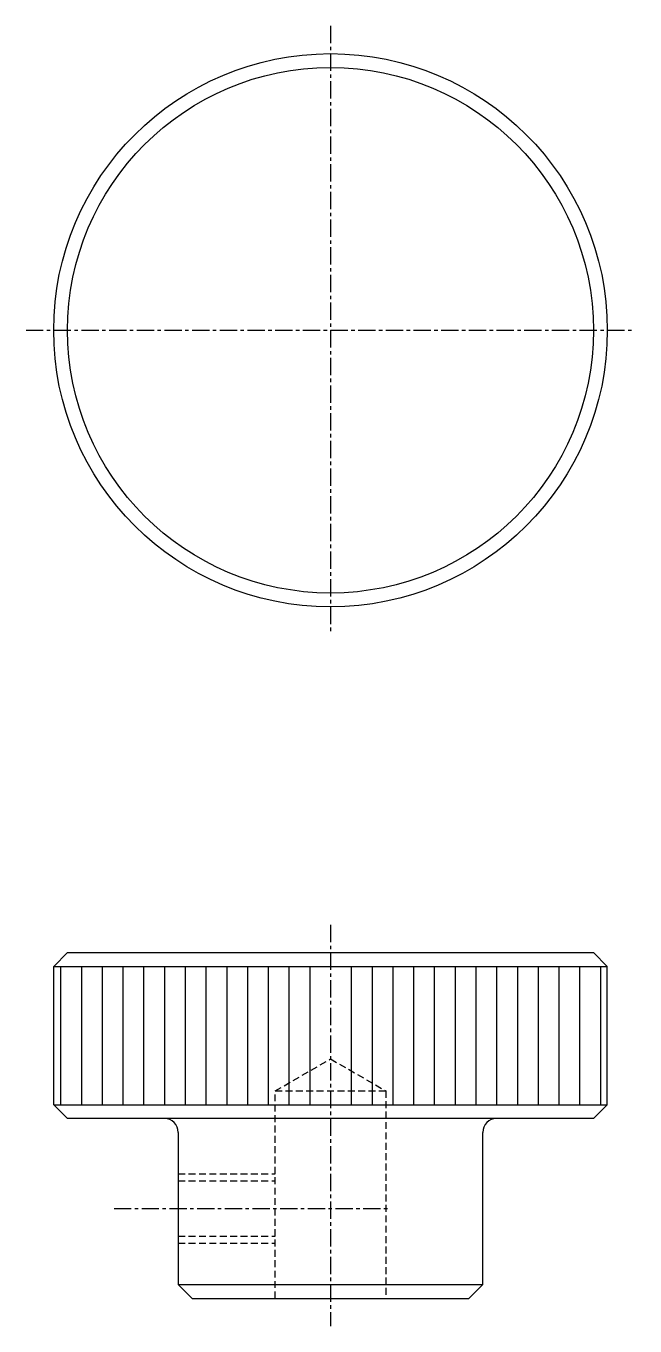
# Model space of a CAD drawing. Extents: x 10 to 161, y 10 to 161.
# Drawn here: x 116.9 to 160.9, y 66.6 to 160.6 of the extents above; entities outside this region: 2.
import ezdxf

# ---------------------------------------------------------------- set-up
doc = ezdxf.new("R2010")
doc.units = 0
doc.linetypes.add('CENTER', pattern=[2, 1.25, -0.25, 0.25, -0.25])
doc.linetypes.add('DASHED', pattern=[0.75, 0.5, -0.25])
doc.layers.get('0').update_dxf_attribs({"linetype": 'CONTINUOUS'})
doc.layers.add('CENTER', color=1, linetype='CENTER')

msp = doc.modelspace()

# ---------------------------------------------------------------- linework, layer by layer
at = {"color": 7, "linetype": 'CONTINUOUS'}
for p, q in [((119.857, 93.556), (118.857, 92.556)), ((119.857, 93.556), (157.857, 93.556)), ((157.857, 93.556), (158.857, 92.556)), ((118.857, 92.556), (158.857, 92.556)), ((118.857, 82.556), (118.857, 92.556)), ((119.357, 92.556), (119.357, 82.556)), ((120.857, 92.556), (120.857, 82.556)), ((122.357, 92.556), (122.357, 82.556)), ((123.857, 92.556), (123.857, 82.556)), ((125.357, 92.556), (125.357, 82.556)), ((126.857, 92.556), (126.857, 82.556)), ((128.357, 92.556), (128.357, 82.556)), ((129.857, 92.556), (129.857, 82.556)), ((131.357, 92.556), (131.357, 82.556)), ((132.857, 92.556), (132.857, 82.556)), ((134.357, 92.556), (134.357, 82.556)), ((135.857, 92.556), (135.857, 82.556)), ((137.357, 92.556), (137.357, 82.556)), ((140.357, 92.556), (140.357, 82.556)), ((141.857, 92.556), (141.857, 82.556)), ((143.357, 92.556), (143.357, 82.556)), ((144.857, 92.556), (144.857, 82.556)), ((146.357, 92.556), (146.357, 82.556)), ((147.857, 92.556), (147.857, 82.556)), ((149.357, 92.556), (149.357, 82.556)), ((150.857, 92.556), (150.857, 82.556)), ((152.357, 92.556), (152.357, 82.556)), ((153.857, 92.556), (153.857, 82.556)), ((155.357, 92.556), (155.357, 82.556)), ((156.857, 92.556), (156.857, 82.556)), ((158.357, 92.556), (158.357, 82.556)), ((158.857, 82.556), (158.857, 92.556)), ((118.857, 82.556), (158.857, 82.556)), ((119.857, 81.556), (118.857, 82.556)), ((157.857, 81.556), (158.857, 82.556)), ((157.857, 81.556), (119.857, 81.556)), ((138.857, 81.556), (138.857, 81.556)), ((148.357, 81.556), (148.357, 81.557)), ((127.857, 80.556), (127.857, 69.556)), ((149.857, 69.556), (149.857, 80.556)), ((127.857, 69.556), (149.857, 69.556)), ((127.857, 69.556), (128.857, 68.556)), ((149.857, 69.556), (148.857, 68.556)), ((128.857, 68.556), (148.857, 68.556))]:
    msp.add_line(p, q, dxfattribs=at)
at = {"color": 3, "linetype": 'DASHED'}
for p, q in [((134.857, 83.556), (138.857, 85.866)), ((138.857, 85.866), (142.857, 83.556)), ((134.857, 68.556), (134.857, 83.556)), ((134.857, 83.556), (142.857, 83.556)), ((142.857, 83.556), (142.857, 68.556)), ((127.857, 77.556), (134.857, 77.556)), ((127.857, 77.056), (134.857, 77.056)), ((127.857, 73.056), (134.857, 73.056)), ((127.857, 72.556), (134.857, 72.556))]:
    msp.add_line(p, q, dxfattribs=at)
at = {"color": 7, "linetype": 'CONTINUOUS'}
for radius in [20, 19]:
    msp.add_circle((138.857, 138.555), radius, dxfattribs=at)
for centre, start, end in [((126.857, 80.556), 0, 90), ((150.857, 80.556), 90, 180)]:
    msp.add_arc(centre, 1, start, end, dxfattribs=at)
at = {"layer": 'CENTER', "color": 1, "linetype": 'CENTER'}
for p, q in [((138.857, 160.555), (138.857, 116.555)), ((116.857, 138.555), (160.857, 138.555)), ((138.857, 95.556), (138.857, 66.556)), ((123.215, 75.056), (143.215, 75.056))]:
    msp.add_line(p, q, dxfattribs=at)

# ---------------------------------------------------------------- texts
at = {"color": 7, "linetype": 'CONTINUOUS'}
for p in [(10, 25), (10, 10)]:
    msp.add_text('HOKNW40', height=4, dxfattribs=at).set_placement(p)

doc.saveas('drawing.dxf')
